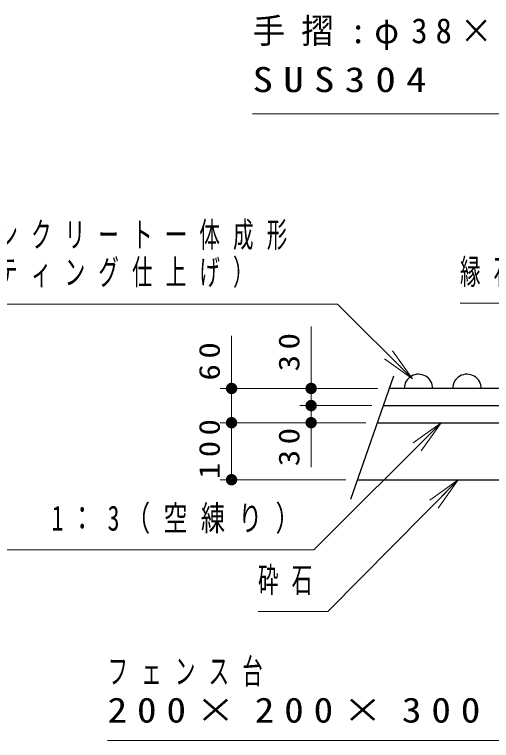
# Model space of a CAD drawing. Units: millimetres on the paper, with parts at other scales. Extents: x -365 to 0, y -26 to 257.
# Drawn here: x -129.3 to -87.5, y 37.4 to 101 of the extents above; entities that cross this region are included whole.
import ezdxf

# ---------------------------------------------------------------- set-up
doc = ezdxf.new("R2010")
doc.units = ezdxf.units.MM
doc.layers.add('LY_1', color=7, linetype='Continuous', lineweight=13)
doc.styles.add('ＭＳ ゴシック', font='')
doc.styles.get('ＭＳ ゴシック').set_extended_font_data('MS Gothic')

# ---------------------------------------------------------------- blocks, each defined once
blk = doc.blocks.new('filled_dot')
at = {"color": 0, "linetype": 'Continuous', "lineweight": -2, "const_width": 1.25}
blk.add_lwpolyline([(-0.625, 0, 1), (0.625, 0, 1)], format="xyb", close=True, dxfattribs=at)

msp = doc.modelspace()

# ---------------------------------------------------------------- linework, layer by layer
at = {"layer": 'LY_1'}
for p, q in [((-103.295, 66.747), (-103.295, 73.672)), ((-110.272, 65.247), (-110.272, 72.867)), ((-96.168, 71.553), (-94.4, 69.078)), ((-94.4, 69.078), (-96.875, 70.846)), ((-94.4, 69.078), (-96.522, 71.199)), ((-97.455, 68.247), (-111.272, 68.247)), ((-97.979, 66.747), (-104.295, 66.747)), ((-103.295, 61.353), (-103.295, 66.747)), ((-98.503, 65.247), (-111.272, 65.247)), ((-110.272, 60.247), (-110.272, 65.247)), ((-94.365, 63.479), (-91.89, 65.247)), ((-91.89, 65.247), (-94.011, 63.125)), ((-91.89, 65.247), (-93.658, 62.772)), ((-100.249, 60.247), (-111.272, 60.247)), ((-92.878, 58.464), (-90.414, 60.247)), ((-90.414, 60.247), (-92.523, 58.112)), ((-90.414, 60.247), (-92.167, 57.761))]:
    msp.add_line(p, q, dxfattribs=at)
at = {"layer": 'LY_1', "lineweight": 25}
for p, q in [((-96.08, 69.322), (-99.853, 58.515)), ((-79.086, 68.247), (-96.455, 68.247)), ((-96.979, 66.747), (-78.886, 66.747)), ((-97.503, 65.247), (-78.886, 65.247)), ((-99.249, 60.247), (-73.886, 60.247))]:
    msp.add_line(p, q, dxfattribs=at)
at = {"layer": 'LY_1'}
for points in [[(-72.036, 97.156), (-76.883, 92.31), (-108.433, 92.31)], [(-94.4, 69.078), (-100.975, 75.652), (-145.563, 75.652)], [(-76.057, 68.247), (-83.527, 75.716), (-90.242, 75.716)], [(-91.89, 65.247), (-103.047, 54.09), (-142.429, 54.09)], [(-90.414, 60.247), (-101.819, 48.702), (-107.953, 48.702)], [(-68.136, 55.487), (-86.205, 37.389), (-121.144, 37.389)]]:
    msp.add_lwpolyline(points, dxfattribs=at)
at = {"layer": 'LY_1', "lineweight": 25}
for centre in [(-93.886, 68.247), (-89.636, 68.247)]:
    msp.add_arc(centre, 1.25, 359.09467, 179.99984, dxfattribs=at)

# ---------------------------------------------------------------- block references
at = {"layer": 'LY_1', "xscale": 0.4, "yscale": 0.4}
for p, rotation in [((-110.272, 68.247), 270), ((-103.295, 68.247), 270), ((-103.295, 66.747), 90), ((-103.295, 66.747), 270), ((-110.272, 65.247), 90), ((-110.272, 65.247), 270), ((-103.295, 65.247), 90), ((-110.272, 60.247), 90)]:
    msp.add_blockref('filled_dot', p, dxfattribs=dict(at, rotation=rotation))

# ---------------------------------------------------------------- texts
at = {"layer": 'LY_1', "char_height": 2.199, "attachment_point": 4, "style": 'ＭＳ ゴシック'}
for s, insert in [('\\T1.5;\\W0.95;手摺:φ38×2.0', (-108.433, 99.31)), ('\\T1.5;\\W1.2;SUS304', (-108.433, 95.31)), ('\\T1.64;\\W0.6;歩道板：コンクリート一体成形', (-145.563, 81.602)), ('\\T1.64;\\W0.6;（表面コーティング仕上げ）', (-145.563, 78.302)), ('\\T1.64;\\W0.6;縁石', (-90.242, 78.366)), ('\\T1.56;\\W0.7;モルタル\u30001：3（空練り）', (-142.429, 56.74)), ('\\T1.64;\\W0.6;砕石', (-107.953, 51.352)), ('\\T1.64;\\W0.6;フェンス台', (-121.144, 43.339)), ('\\T1.5;\\W1.15;200×200×300', (-121.144, 40.039))]:
    msp.add_mtext(s, dxfattribs=dict(at, insert=insert))
at = {"layer": 'LY_1', "char_height": 1.833, "attachment_point": 8, "rotation": 90, "style": 'ＭＳ ゴシック'}
for s, insert in [('\\T1.34;\\W1.15;30', (-104.295, 71.672)), ('\\T1.34;\\W1.15;60', (-111.272, 70.867)), ('\\T1.33;\\W1.15;100', (-111.272, 63.175)), ('\\T1.34;\\W1.15;30', (-104.295, 63.353))]:
    msp.add_mtext(s, dxfattribs=dict(at, insert=insert))

doc.saveas('drawing.dxf')
